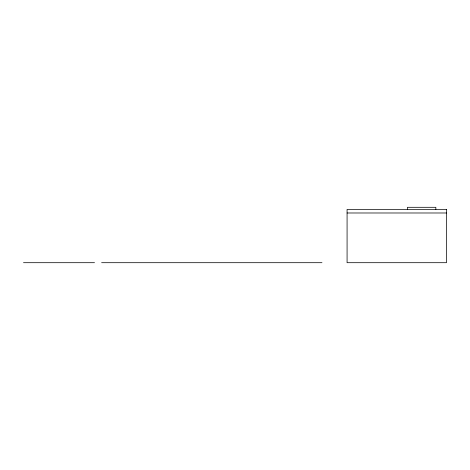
<?xml version="1.0" encoding="UTF-8"?>
<svg xmlns="http://www.w3.org/2000/svg" width="470" height="470" viewBox="0 0 470 470"><rect width="100%" height="100%" fill="white"/><g stroke="black" fill="none" stroke-linecap="round" stroke-linejoin="round"><path stroke-width="0.7" d="M347.077 212.986L446.5 212.986M23.5 262.695L94.517 262.695M101.62 262.695L321.979 262.695M435.849 209.432L435.849 207.305L407.443 207.305L407.443 209.432M446.5 209.432L347.077 209.432L347.077 262.695L446.5 262.695L446.5 209.432"/></g></svg>
